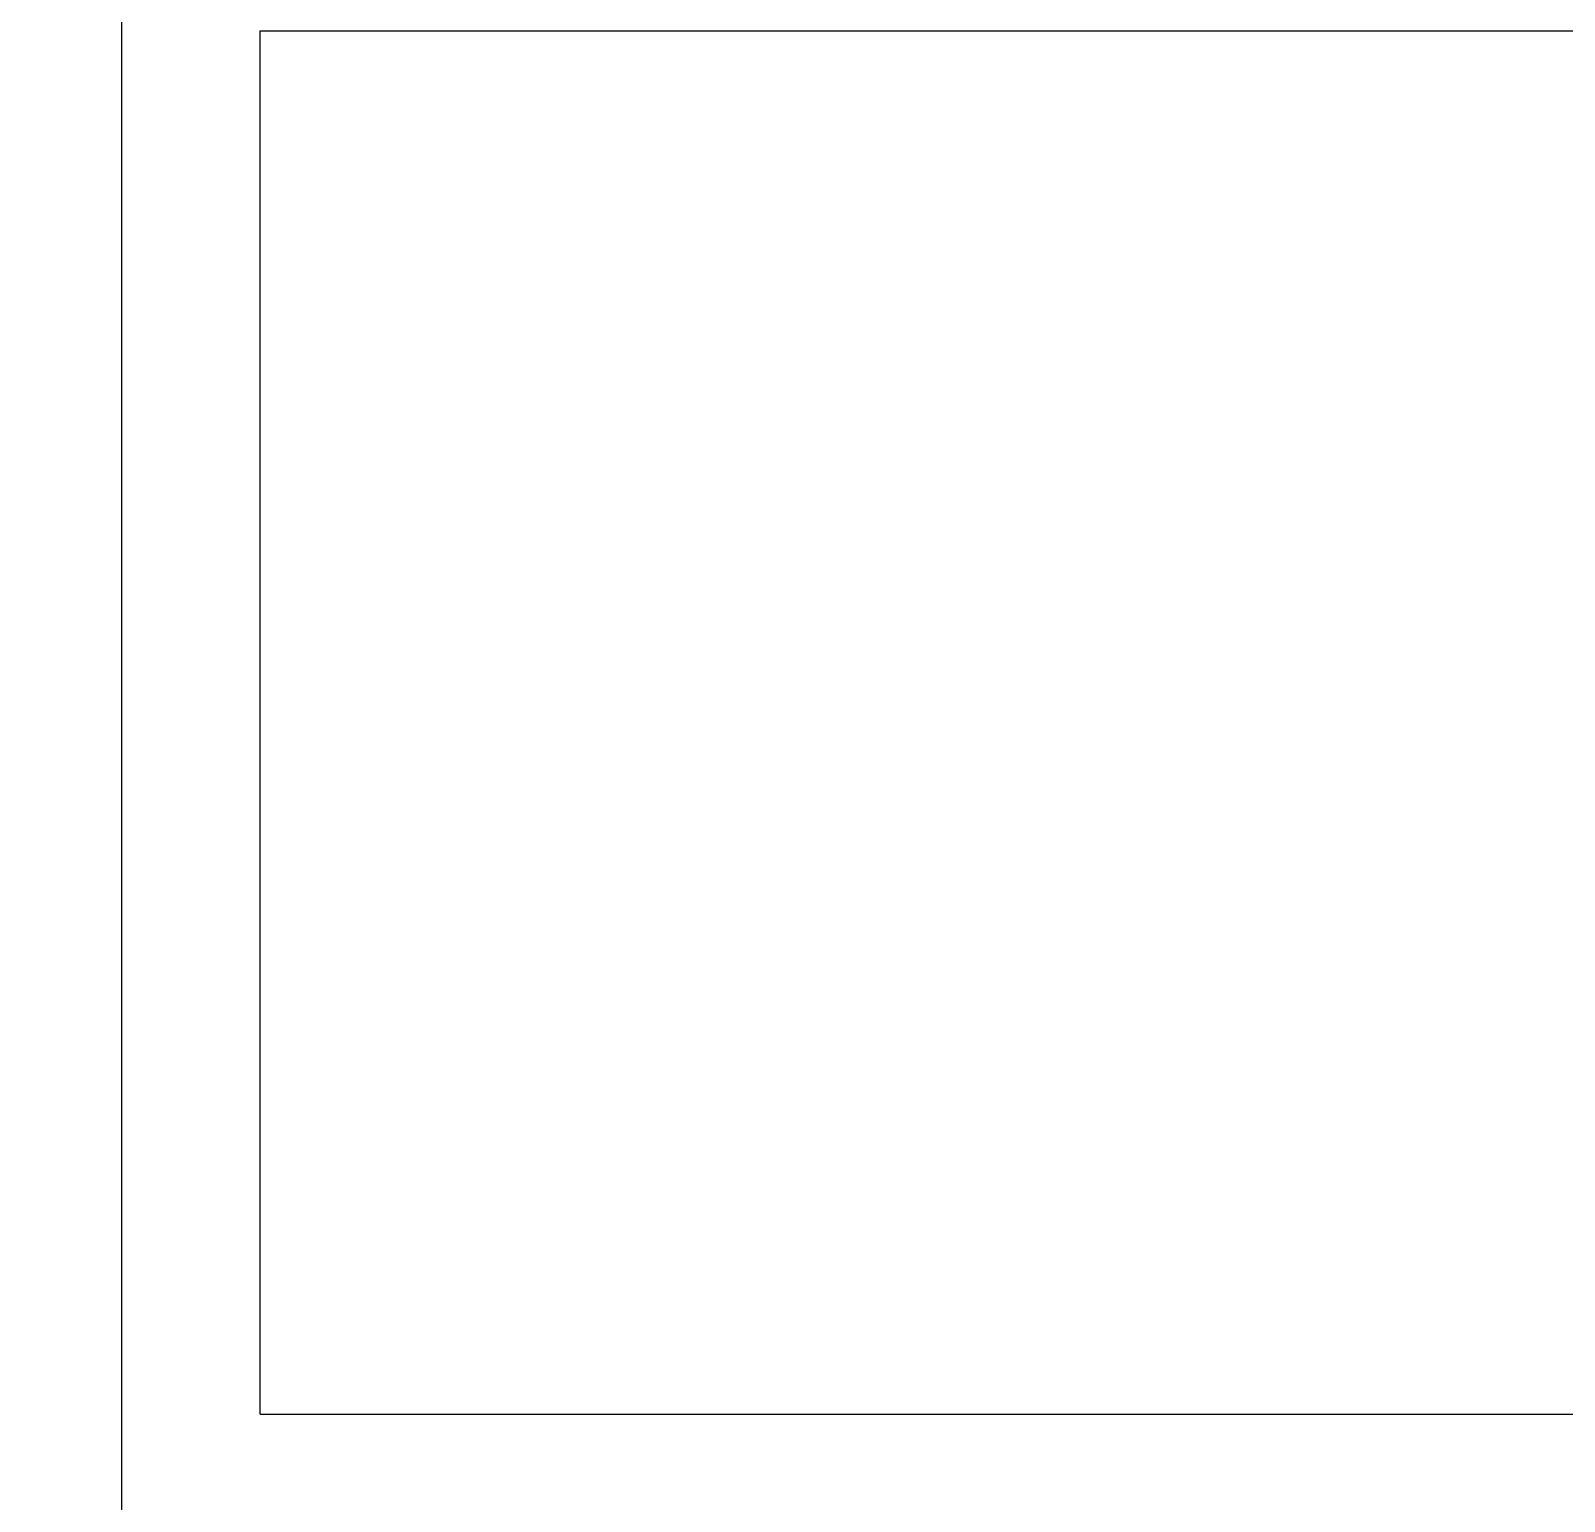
# Model space of a CAD drawing. Header units: centimetres. Extents: x 0 to 1084401, y -139216 to 99734.
# Drawn here: x 909690.4 to 909856.6, y 10257.6 to 10417 of the extents above; entities that cross this region are included whole.
import ezdxf

# ---------------------------------------------------------------- set-up
doc = ezdxf.new("R2010")
doc.units = ezdxf.units.CM
doc.header["$LTSCALE"] = 4
doc.layers.add('0.6', color=6, linetype='Continuous')

msp = doc.modelspace()

# ---------------------------------------------------------------- linework, layer by layer
at = {"layer": '0.6'}
for points in [[(909637.7346801861, 9892.012519308175), (909700.2346801861, 9892.012519308175), (909700.2346801861, 10792.01251930817), (909557.7346801861, 10792.01251930817)], [(909715.2346801861, 10267.01251930817), (909715.2346801861, 10417.01251930817)], [(909715.2346801861, 10417.01251930817), (909940.2346801861, 10417.01251930817)], [(909715.2346801861, 10267.01251930817), (909940.2346801861, 10267.01251930817)]]:
    msp.add_lwpolyline(points, dxfattribs=at)

doc.saveas('drawing.dxf')
